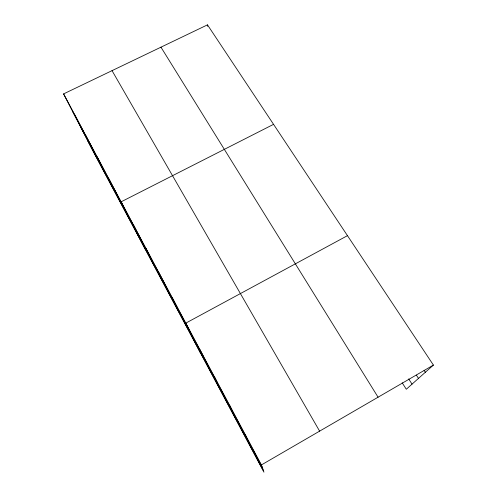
<?xml version="1.0" encoding="UTF-8"?>
<svg xmlns="http://www.w3.org/2000/svg" width="497" height="497" viewBox="0 0 497 497"><rect width="100%" height="100%" fill="white"/><g stroke="black" fill="none" stroke-linecap="round" stroke-linejoin="round"><path stroke-width="0.75" d="M63.591 93.896L261.403 464.931L263.944 472.15L94.666 154.219L63.591 93.896L207.485 24.85L433.409 365.084L406.304 389.244L402.185 382.802M261.403 464.931L433.409 365.084M347.471 235.659L185.803 323.125L200.713 353.392M273.555 124.343L121.125 201.819L145.199 249.127M424.109 370.327L425.37 372.253M416.393 375.154L418.493 378.385M408.677 378.919L412.038 384.138M160.953 47.178L378.08 397.202M112.042 70.649L319.614 431.141M72.612 111.415L262.161 467.081M80.464 126.648L262.801 468.913M87.938 141.16L263.41 470.634M85.621 135.221L93.927 151.405M74.451 114.267L83.129 131.14M108.942 178.963L116.435 193.644M97.114 156.779L105.029 172.235M133.302 224.656L139.881 237.641M145.838 248.177L151.927 260.235M158.76 272.406L164.321 283.489M172.074 297.374L177.069 307.419M199.962 349.695L203.727 357.436M214.58 377.111L217.667 383.597M229.676 405.428L232.037 410.559M245.276 434.682L246.86 438.379M207.485 24.85L207.703 26.378"/></g></svg>
